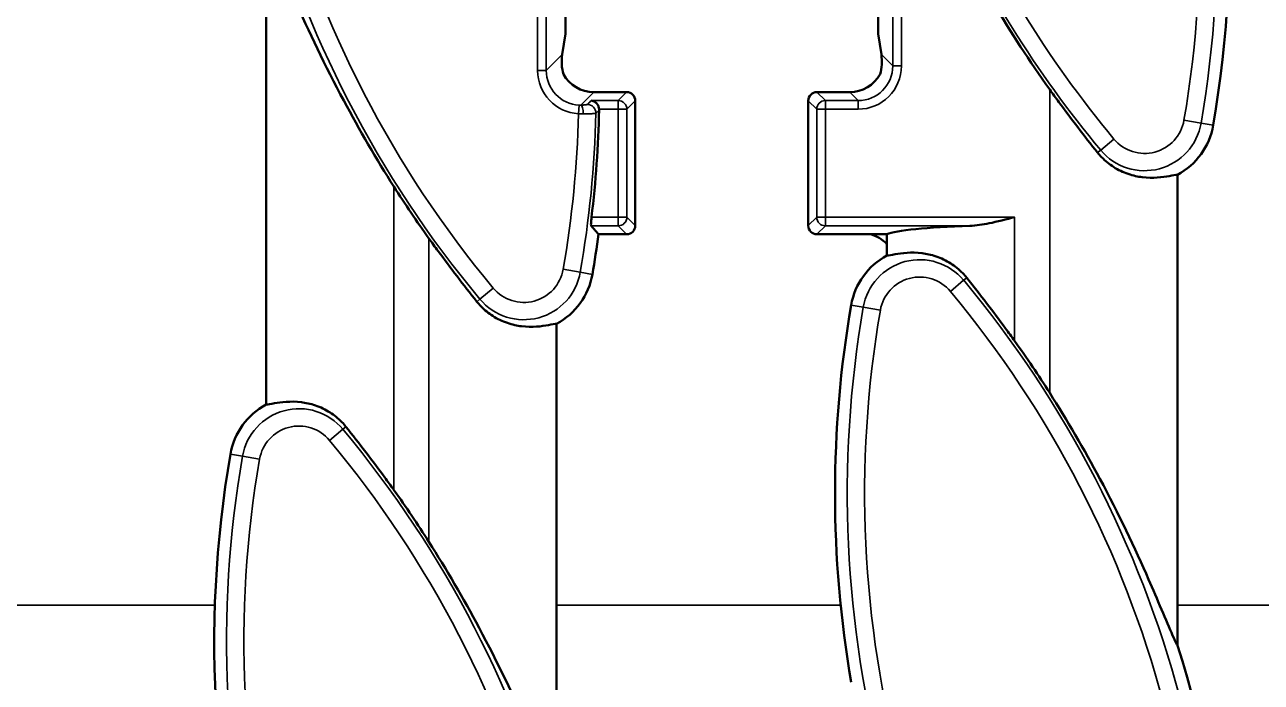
# Model space of a CAD drawing. Header units: millimetres. Extents: x 0 to 4362, y -130 to 2100.
# Drawn here: x 2665.3 to 2736.4, y 910.3 to 948.1 of the extents above; entities that cross this region are included whole.
import ezdxf

# ---------------------------------------------------------------- set-up
doc = ezdxf.new("R2010")
doc.units = ezdxf.units.MM
doc.header["$LTSCALE"] = 5
doc.layers.add('Sichtbar (ISO)', color=7, linetype='Continuous', lineweight=50)
doc.layers.add('Sichtbar schmal (ISO)', color=7, linetype='Continuous', lineweight=35)

msp = doc.modelspace()

# ---------------------------------------------------------------- linework, layer by layer
at = {"layer": 'Sichtbar (ISO)'}
for p, q in [((2696.378, 960.535), (2696.378, 947.615)), ((2714.378, 947.615), (2714.378, 960.535)), ((2679.164, 953.358), (2679.164, 926.29)), ((2696.378, 947.615), (2696.199, 946.428)), ((2714.558, 946.428), (2714.378, 947.615)), ((2698.021, 944.265), (2699.905, 944.265)), ((2710.852, 944.265), (2712.736, 944.265)), ((2700.403, 943.767), (2700.403, 936.588)), ((2710.354, 936.588), (2710.354, 943.767)), ((2731.593, 912.444), (2731.593, 939.511)), ((2699.905, 936.09), (2698.289, 936.09)), ((2713.91, 936.09), (2710.852, 936.09)), ((2714.878, 936.09), (2713.91, 936.09)), ((2714.878, 936.09), (2714.878, 935.53)), ((2714.878, 935.53), (2714.878, 934.862)), ((2695.878, 907.744), (2695.878, 930.94))]:
    msp.add_line(p, q, dxfattribs=at)
for centre, radius, start, end in [((2671.01, 953.193), 63.568, 350.18516, 17.6286), ((2775.461, 981.18), 63.043, 204.89053, 215.6676), ((2635.296, 944.621), 63.043, 353.12367, 358.73654), ((2729.706, 943.038), 4, 298.14254, 350.18516), ((2739.747, 972.609), 63.043, 212.39092, 215.6676), ((2635.296, 944.621), 63.568, 350.18516, 352.28745), ((2716.765, 931.335), 4, 118.14254, 170.18516), ((2693.992, 934.467), 4, 298.14254, 350.18516), ((2775.461, 921.18), 63.568, 170.18516, 189.83578), ((2671.01, 893.193), 63.043, 32.39092, 35.6676), ((2681.051, 922.763), 4, 118.14254, 170.18516), ((2739.747, 912.609), 63.568, 170.18516, 197.6286), ((2635.296, 884.621), 63.043, 32.39092, 35.6676), ((2671.01, 893.193), 63.568, 350.18516, 17.6286)]:
    msp.add_arc(centre, radius, start, end, dxfattribs=at)
for centre, major_axis, ratio, start_param, end_param in [((2698.209, 946.446), (-1.058, -2.214), 0.788897, 5.080424, 5.575425), ((2712.548, 946.446), (1.058, -2.214), 0.788897, 0.70776, 1.202761), ((2698.036, 946.273), (-1.425, -1.425), 0.992433, 5.996586, 7.064785), ((2712.721, 946.273), (1.425, -1.425), 0.992433, 5.501585, 6.569785), ((2699.902, 943.763), (0.356, 0.356), 0.992433, 5.501585, 7.064785), ((2710.855, 943.763), (-0.356, 0.356), 0.992433, 5.501585, 7.064785), ((2699.902, 936.592), (0.356, -0.356), 0.992433, 5.501585, 7.064785), ((2710.855, 936.592), (-0.356, -0.356), 0.992433, 5.501585, 7.064785), ((2722.227, 935.959), (-7.5, 0), 0.087489, 5.063056, 6.081827), ((2713.428, 934.145), (1.418, 1.418), 0.997265, 6.260116, 6.82698)]:
    msp.add_ellipse(centre, major_axis=major_axis, ratio=ratio, start_param=start_param, end_param=end_param, dxfattribs=at)
for points, knots in [([(2686.513, 938.837), (2685.523, 940.397), (2684.533, 942.085), (2682.553, 945.78), (2681.599, 947.793), (2680.331, 950.68), (2679.8, 951.977), (2679.353, 952.984), (2679.263, 953.177), (2679.182, 953.326), (2679.173, 953.342), (2679.164, 953.358)], [5.057153, 5.057153, 5.057153, 5.057153, 5.598349, 5.598349, 6.239433, 6.239433, 6.642714, 6.642714, 6.742864, 6.742864, 6.755946, 6.755946, 6.755946, 6.755946]), ([(2727.002, 940.784), (2726.235, 941.744), (2725.469, 942.744), (2724.596, 943.934), (2724.421, 944.176), (2724.244, 944.421)], [1.0982954, 1.0982954, 1.0982954, 1.0982954, 1.4526892, 1.4526892, 1.5412165, 1.5412165, 1.5412165, 1.5412165]), ([(2698.322, 943.282), (2698.318, 943.332), (2698.308, 943.379), (2698.273, 943.478), (2698.247, 943.526), (2698.178, 943.624), (2698.131, 943.668), (2698.014, 943.747), (2697.941, 943.773), (2697.868, 943.78), (2697.867, 943.78), (2697.866, 943.78)], [-0.08867417, -0.08867417, -0.08867417, -0.08867417, -0.07362592, -0.07362592, -0.05578038, -0.05578038, -0.03205447, -0.03205447, 0, 0, 0.00042713, 0.00042713, 0.00042713, 0.00042713]), ([(2731.593, 939.511), (2731.488, 939.506), (2731.327, 939.473), (2730.737, 939.369), (2730.192, 939.293), (2729.326, 939.403), (2729.046, 939.46), (2728.473, 939.655), (2728.179, 939.794), (2727.688, 940.108), (2727.447, 940.299), (2727.15, 940.606), (2727.074, 940.693), (2727.002, 940.784)], [2.8285154, 2.8285154, 2.8285154, 2.8285154, 2.9796104, 2.9796104, 3.2469031, 3.2469031, 3.3498715, 3.3498715, 3.45284, 3.45284, 3.5432401, 3.5432401, 3.5765923, 3.5765923, 3.5765923, 3.5765923]), ([(2697.863, 936.575), (2697.86, 936.58), (2697.857, 936.592), (2697.853, 936.639), (2697.853, 936.678), (2697.856, 936.768), (2697.86, 936.825), (2697.871, 936.947), (2697.878, 937.012), (2697.885, 937.073)], [0.00377128, 0.00377128, 0.00377128, 0.00377128, 0.01883113, 0.01883113, 0.03766227, 0.03766227, 0.05657893, 0.05657893, 0.07496939, 0.07496939, 0.07496939, 0.07496939]), ([(2722.227, 937.073), (2721.764, 936.954), (2721.212, 936.812), (2720.405, 936.65), (2720.001, 936.587), (2719.651, 936.575)], [0, 0, 0, 0, 0.1433141, 0.1433141, 0.2514346, 0.2514346, 0.2514346, 0.2514346]), ([(2691.287, 932.212), (2690.521, 933.173), (2689.755, 934.173), (2688.882, 935.362), (2688.706, 935.604), (2688.53, 935.85)], [1.0982954, 1.0982954, 1.0982954, 1.0982954, 1.4526892, 1.4526892, 1.5412165, 1.5412165, 1.5412165, 1.5412165]), ([(2714.878, 934.862), (2714.983, 934.867), (2715.144, 934.9), (2715.734, 935.004), (2716.279, 935.08), (2717.146, 934.971), (2717.425, 934.913), (2717.999, 934.718), (2718.292, 934.579), (2718.783, 934.265), (2719.025, 934.075), (2719.321, 933.767), (2719.398, 933.68), (2719.47, 933.589)], [2.8285154, 2.8285154, 2.8285154, 2.8285154, 2.9796104, 2.9796104, 3.2469031, 3.2469031, 3.3498715, 3.3498715, 3.45284, 3.45284, 3.5432401, 3.5432401, 3.5765923, 3.5765923, 3.5765923, 3.5765923]), ([(2719.47, 933.589), (2720.236, 932.629), (2721.002, 931.629), (2721.875, 930.439), (2722.051, 930.198), (2722.227, 929.952)], [1.0982954, 1.0982954, 1.0982954, 1.0982954, 1.4526892, 1.4526892, 1.5412165, 1.5412165, 1.5412165, 1.5412165]), ([(2695.878, 930.94), (2695.774, 930.935), (2695.613, 930.902), (2695.023, 930.798), (2694.478, 930.722), (2693.611, 930.831), (2693.332, 930.889), (2692.758, 931.084), (2692.465, 931.223), (2691.974, 931.536), (2691.732, 931.727), (2691.436, 932.035), (2691.359, 932.122), (2691.287, 932.212)], [2.8285154, 2.8285154, 2.8285154, 2.8285154, 2.9796104, 2.9796104, 3.2469031, 3.2469031, 3.3498715, 3.3498715, 3.45284, 3.45284, 3.5432401, 3.5432401, 3.5765923, 3.5765923, 3.5765923, 3.5765923]), ([(2724.244, 926.965), (2725.234, 925.405), (2726.224, 923.717), (2728.204, 920.022), (2729.158, 918.008), (2730.426, 915.122), (2730.957, 913.825), (2731.404, 912.818), (2731.494, 912.625), (2731.575, 912.475), (2731.584, 912.459), (2731.593, 912.444)], [5.057153, 5.057153, 5.057153, 5.057153, 5.598349, 5.598349, 6.239433, 6.239433, 6.642714, 6.642714, 6.742864, 6.742864, 6.755946, 6.755946, 6.755946, 6.755946]), ([(2679.164, 926.29), (2679.269, 926.295), (2679.43, 926.328), (2680.02, 926.432), (2680.565, 926.508), (2681.431, 926.399), (2681.711, 926.342), (2682.284, 926.147), (2682.578, 926.007), (2683.069, 925.694), (2683.31, 925.503), (2683.607, 925.196), (2683.683, 925.108), (2683.755, 925.018)], [2.8285154, 2.8285154, 2.8285154, 2.8285154, 2.9796104, 2.9796104, 3.2469031, 3.2469031, 3.3498715, 3.3498715, 3.45284, 3.45284, 3.5432401, 3.5432401, 3.5765923, 3.5765923, 3.5765923, 3.5765923]), ([(2683.755, 925.018), (2684.522, 924.057), (2685.288, 923.057), (2686.161, 921.868), (2686.336, 921.626), (2686.513, 921.381)], [1.0982954, 1.0982954, 1.0982954, 1.0982954, 1.4526892, 1.4526892, 1.5412165, 1.5412165, 1.5412165, 1.5412165]), ([(2688.53, 918.393), (2689.52, 916.833), (2690.51, 915.146), (2692.489, 911.45), (2693.444, 909.437), (2694.535, 906.952), (2694.868, 906.167), (2695.158, 905.48)], [5.057153, 5.057153, 5.057153, 5.057153, 5.598349, 5.598349, 6.239433, 6.239433, 6.497399, 6.497399, 6.497399, 6.497399])]:
    msp.add_open_spline(points, degree=3, knots=knots, dxfattribs=at)
for points, degree in [([(2698.322, 943.282), (2698.323, 943.265), (2698.324, 943.248), (2698.323, 943.231)], 3), ([(2698.289, 936.09), (2698.076, 936.334), (2697.863, 936.575)], 2)]:
    msp.add_open_spline(points, degree=degree, dxfattribs=at)
at = {"layer": 'Sichtbar schmal (ISO)'}
for p, q in [((2715.213, 951.186), (2715.213, 945.773)), ((2715.712, 945.773), (2715.712, 951.186)), ((2694.783, 948.669), (2694.783, 945.51)), ((2695.281, 945.51), (2695.281, 948.669)), ((2695.281, 945.51), (2696.199, 946.428)), ((2714.558, 946.428), (2715.213, 945.773)), ((2694.783, 945.51), (2695.281, 945.51)), ((2715.213, 945.773), (2715.712, 945.773)), ((2698.021, 944.265), (2697.275, 943.519)), ((2699.905, 944.265), (2699.42, 943.78)), ((2711.337, 943.78), (2710.852, 944.265)), ((2713.221, 943.78), (2712.736, 944.265)), ((2724.244, 944.421), (2724.244, 926.965)), ((2697.166, 943.52), (2697.139, 943.023)), ((2699.42, 943.78), (2697.866, 943.78)), ((2699.42, 943.282), (2699.42, 943.78)), ((2699.918, 943.282), (2700.403, 943.767)), ((2710.354, 943.767), (2710.839, 943.282)), ((2713.221, 943.78), (2711.337, 943.78)), ((2711.337, 943.78), (2711.337, 943.282)), ((2713.221, 943.78), (2713.221, 943.282)), ((2698.322, 943.282), (2699.42, 943.282)), ((2699.42, 943.282), (2699.42, 937.073)), ((2699.918, 943.282), (2699.42, 943.282)), ((2699.918, 937.073), (2699.918, 943.282)), ((2710.839, 943.282), (2710.839, 937.073)), ((2711.337, 943.282), (2710.839, 943.282)), ((2711.337, 943.282), (2713.221, 943.282)), ((2711.337, 937.073), (2711.337, 943.282)), ((2731.969, 942.647), (2732.95, 942.477)), ((2733.648, 942.357), (2732.95, 942.477)), ((2727.942, 941.568), (2727.177, 940.93)), ((2727.002, 940.784), (2727.177, 940.93)), ((2686.513, 921.381), (2686.513, 938.837)), ((2699.42, 937.073), (2697.885, 937.073)), ((2699.42, 937.073), (2699.918, 937.073)), ((2699.42, 936.575), (2699.42, 937.073)), ((2700.403, 936.588), (2699.918, 937.073)), ((2710.839, 937.073), (2710.354, 936.588)), ((2710.839, 937.073), (2711.337, 937.073)), ((2722.227, 937.073), (2711.337, 937.073)), ((2711.337, 937.073), (2711.337, 936.575)), ((2722.227, 929.952), (2722.227, 937.073)), ((2697.863, 936.575), (2699.42, 936.575)), ((2699.42, 936.575), (2699.905, 936.09)), ((2710.852, 936.09), (2711.337, 936.575)), ((2711.337, 936.575), (2719.651, 936.575)), ((2688.53, 935.85), (2688.53, 918.393)), ((2696.254, 934.076), (2697.236, 933.906)), ((2697.933, 933.785), (2697.236, 933.906)), ((2719.294, 933.443), (2718.529, 932.805)), ((2719.47, 933.589), (2719.294, 933.443)), ((2692.228, 932.997), (2691.463, 932.359)), ((2691.287, 932.212), (2691.463, 932.359)), ((2712.824, 932.017), (2713.521, 931.896)), ((2713.521, 931.896), (2714.503, 931.726)), ((2683.58, 924.871), (2682.815, 924.234)), ((2683.755, 925.018), (2683.58, 924.871)), ((2677.109, 923.445), (2677.807, 923.325)), ((2677.807, 923.325), (2678.788, 923.155)), ((2676.215, 914.757), (2660.164, 914.757)), ((2712.219, 914.757), (2695.878, 914.757)), ((2749.401, 914.757), (2731.593, 914.757))]:
    msp.add_line(p, q, dxfattribs=at)
for centre, radius, start, end in [((2671.01, 953.193), 62.861, 350.18516, 39.81484), ((2671.01, 953.193), 61.864, 350.18516, 39.80384), ((2739.747, 972.609), 62.861, 170.18516, 219.81484), ((2739.747, 972.609), 61.864, 170.18516, 219.81484), ((2775.461, 981.18), 61.864, 203.05116, 219.81484), ((2775.461, 981.18), 62.861, 204.01394, 219.81484), ((2635.296, 944.621), 61.864, 350.18516, 358.5198), ((2635.296, 944.621), 62.861, 350.18516, 358.56502), ((2729.706, 943.038), 2.296, 219.81484, 350.18516), ((2729.706, 943.038), 3.292, 219.81484, 350.18516), ((2716.765, 931.335), 3.292, 39.81484, 170.18516), ((2693.992, 934.467), 3.292, 219.81484, 350.18516), ((2693.992, 934.467), 2.296, 219.81484, 350.18516), ((2716.765, 931.335), 2.296, 39.81484, 170.18516), ((2671.01, 893.193), 62.861, 350.18516, 39.81484), ((2671.01, 893.193), 61.864, 350.18516, 39.81484), ((2775.461, 921.18), 62.861, 170.18516, 219.81484), ((2775.461, 921.18), 61.864, 170.18516, 219.81484), ((2681.051, 922.763), 3.292, 39.81484, 170.18516), ((2681.051, 922.763), 2.296, 39.81484, 170.18516), ((2635.296, 884.621), 62.861, 350.18516, 39.81484), ((2635.296, 884.621), 61.864, 350.18516, 39.81484), ((2739.747, 912.609), 62.861, 170.18516, 219.81484), ((2739.747, 912.609), 61.864, 170.18516, 219.81484)]:
    msp.add_arc(centre, radius, start, end, dxfattribs=at)
for centre, major_axis, ratio, start_param, end_param in [((2697.293, 945.529), (-1.781, -1.781), 0.992433, 5.501585, 7.011289), ((2697.293, 945.529), (-1.43, -1.43), 0.988706, 5.501585, 7.011289), ((2713.202, 945.792), (1.781, -1.781), 0.992433, 5.501585, 7.064785), ((2713.202, 945.792), (1.43, -1.43), 0.988706, 5.501585, 7.064785), ((2697.275, 943.021), (-0.012, 0.5), 0.271289, 4.698686, 6.192509), ((2697.638, 943.06), (-0.349, 0.358), 0.99224, 3.918362, 5.506416), ((2699.42, 943.282), (-0.354, 0.354), 0.992433, 3.930789, 5.493989), ((2711.337, 943.282), (-0.354, -0.354), 0.992433, 3.930789, 5.493989), ((2699.42, 937.073), (0.354, 0.354), 0.992433, 3.930789, 5.493989), ((2711.337, 937.073), (0.354, -0.354), 0.992433, 3.930789, 5.493989)]:
    msp.add_ellipse(centre, major_axis=major_axis, ratio=ratio, start_param=start_param, end_param=end_param, dxfattribs=at)
for points, knots in [([(2697.275, 943.519), (2697.263, 943.519), (2697.25, 943.519), (2697.225, 943.519), (2697.213, 943.519), (2697.194, 943.519), (2697.187, 943.519), (2697.175, 943.52), (2697.171, 943.52), (2697.166, 943.52)], [0, 0, 0, 0, 0.00486735, 0.00486735, 0.00925481, 0.00925481, 0.01199698, 0.01199698, 0.01371083, 0.01371083, 0.01371083, 0.01371083]), ([(2697.638, 943.558), (2697.632, 943.551), (2697.61, 943.545), (2697.543, 943.535), (2697.5, 943.531), (2697.418, 943.525), (2697.383, 943.523), (2697.323, 943.521), (2697.299, 943.52), (2697.275, 943.519)], [0, 0, 0, 0, 0.02141662, 0.02141662, 0.04072175, 0.04072175, 0.05278745, 0.05278745, 0.06032852, 0.06032852, 0.06032852, 0.06032852]), ([(2697.825, 943.74), (2697.795, 943.711), (2697.765, 943.681), (2697.703, 943.62), (2697.671, 943.589), (2697.638, 943.558)], [0.655044, 0.655044, 0.655044, 0.655044, 0.7572156, 0.7572156, 0.8653893, 0.8653893, 0.8653893, 0.8653893]), ([(2697.139, 943.023), (2697.151, 943.023), (2697.162, 943.022), (2697.192, 943.021), (2697.21, 943.021), (2697.258, 943.019), (2697.287, 943.019), (2697.348, 943.018), (2697.38, 943.018), (2697.411, 943.018)], [-0.01371083, -0.01371083, -0.01371083, -0.01371083, -0.01199698, -0.01199698, -0.00925481, -0.00925481, -0.00486735, -0.00486735, 0, 0, 0, 0]), ([(2697.411, 943.018), (2697.459, 943.018), (2697.507, 943.018), (2697.627, 943.019), (2697.697, 943.02), (2697.86, 943.023), (2697.947, 943.027), (2698.08, 943.035), (2698.124, 943.041), (2698.136, 943.047)], [-0.06032852, -0.06032852, -0.06032852, -0.06032852, -0.05278745, -0.05278745, -0.04072175, -0.04072175, -0.02141662, -0.02141662, 0, 0, 0, 0]), ([(2698.136, 943.047), (2698.169, 943.079), (2698.201, 943.11), (2698.263, 943.172), (2698.293, 943.201), (2698.323, 943.231)], [-0.8653893, -0.8653893, -0.8653893, -0.8653893, -0.7572156, -0.7572156, -0.655044, -0.655044, -0.655044, -0.655044])]:
    msp.add_open_spline(points, degree=3, knots=knots, dxfattribs=at)
msp.add_open_spline([(2697.866, 943.78), (2697.853, 943.767), (2697.839, 943.754), (2697.825, 943.74)], degree=3, dxfattribs=at)

doc.saveas('drawing.dxf')
